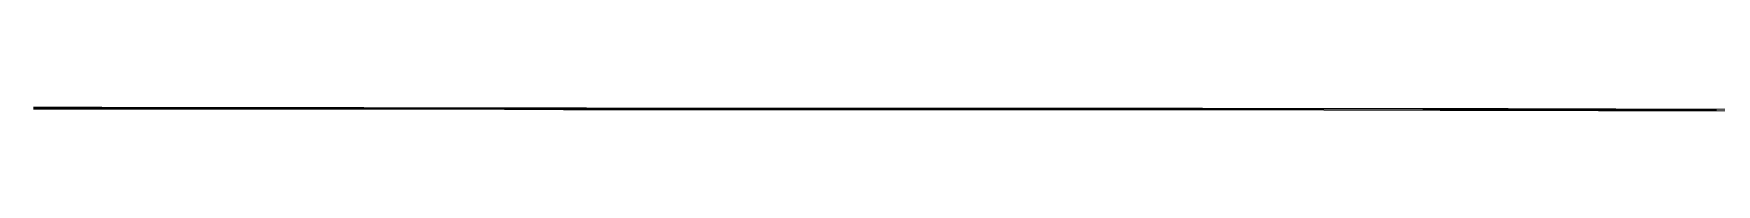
# Model space of a CAD drawing. Header units: metres. Extents: x -40 to 10883, y -681 to 2393.
# Drawn here: x 0 to 2683, y 2388 to 2393 of the extents above; entities that cross this region are included whole.
import ezdxf

# ---------------------------------------------------------------- set-up
doc = ezdxf.new("R2010")
doc.units = ezdxf.units.M
for name, color, linetype in [('纵断面_渠底高程线', 3, 'Continuous'), ('纵断面_渠顶高程线', 1, 'Continuous'), ('纵断面_设计水位线', 5, 'Continuous')]:
    doc.layers.add(name, color=color, linetype=linetype)

msp = doc.modelspace()

# ---------------------------------------------------------------- linework, layer by layer
at = {"layer": '纵断面_渠底高程线'}
msp.add_lwpolyline([(0, 2390.7), (18.3, 2390.7), (108.6, 2390.7), (142.7, 2390.7), (251, 2390.6), (329.4, 2390.6), (375.2, 2390.6), (526.6, 2390.5), (656.4, 2390.5), (845, 2389.7), (881.8, 2389.7), (951.5, 2389.7), (1007.9, 2389.7), (1051.4, 2389.7), (1110.1, 2389.7), (1156.9, 2389.7), (1182.9, 2389.7), (1232.5, 2389.7), (1300.7, 2389.7), (1349, 2389.6), (1410.4, 2389.6), (1441.2, 2389.6), (1499.7, 2389.6), (1566.7, 2389.6), (1728.6, 2389.6), (1810.2, 2389.6), (1863.8, 2389.5), (1871.9, 2389.5), (2243, 2388.7), (2351.4, 2388.7), (2358.4, 2388.7), (2495.2, 2388.2), (2522.8, 2388.2), (2553.4, 2388.2), (2730, 2387.7)], dxfattribs=at)
at = {"layer": '纵断面_渠顶高程线'}
msp.add_lwpolyline([(0, 2393.1), (18.3, 2393.1), (108.6, 2393.1), (142.7, 2393), (251, 2392.9), (329.4, 2392.9), (375.2, 2392.9), (526.6, 2392.9), (881.8, 2392.1), (951.5, 2392), (1007.9, 2392), (1051.4, 2392), (1110.1, 2392), (1156.9, 2392), (1182.9, 2392), (1232.5, 2392), (1300.7, 2392), (1349, 2392), (1410.4, 2392), (1441.2, 2392), (1499.7, 2391.9), (1566.7, 2391.9), (1728.6, 2391.9), (1810.2, 2391.9), (1863.8, 2391.9), (2351.4, 2391), (2522.8, 2390.6), (2763.4, 2390.1)], dxfattribs=at)
at = {"layer": '纵断面_设计水位线'}
msp.add_lwpolyline([(0, 2392.3), (18.3, 2392.3), (108.6, 2392.3), (142.7, 2392.2), (149.7, 2392.1), (251, 2392.1), (329.4, 2392.1), (375.2, 2392.1), (526.6, 2392.1), (656.4, 2392), (811, 2392), (845, 2391.3), (881.8, 2391.3), (951.5, 2391.2), (1007.9, 2391.2), (1051.4, 2391.2), (1110.1, 2391.2), (1156.9, 2391.2), (1182.9, 2391.2), (1232.5, 2391.2), (1300.7, 2391.2), (1349, 2391.2), (1410.4, 2391.2), (1441.2, 2391.2), (1499.7, 2391.2), (1566.7, 2391.1), (1728.6, 2391.1), (1810.2, 2391.1), (1863.8, 2391.1), (1871.9, 2391.1), (1978.5, 2391.1), (2187.2, 2391.1), (2243, 2390.2), (2351.4, 2390.2), (2358.4, 2390.2), (2471, 2390.2), (2495.2, 2389.8), (2522.8, 2389.8), (2553.4, 2389.8), (2683.4, 2389.8)], dxfattribs=at)

doc.saveas('drawing.dxf')
